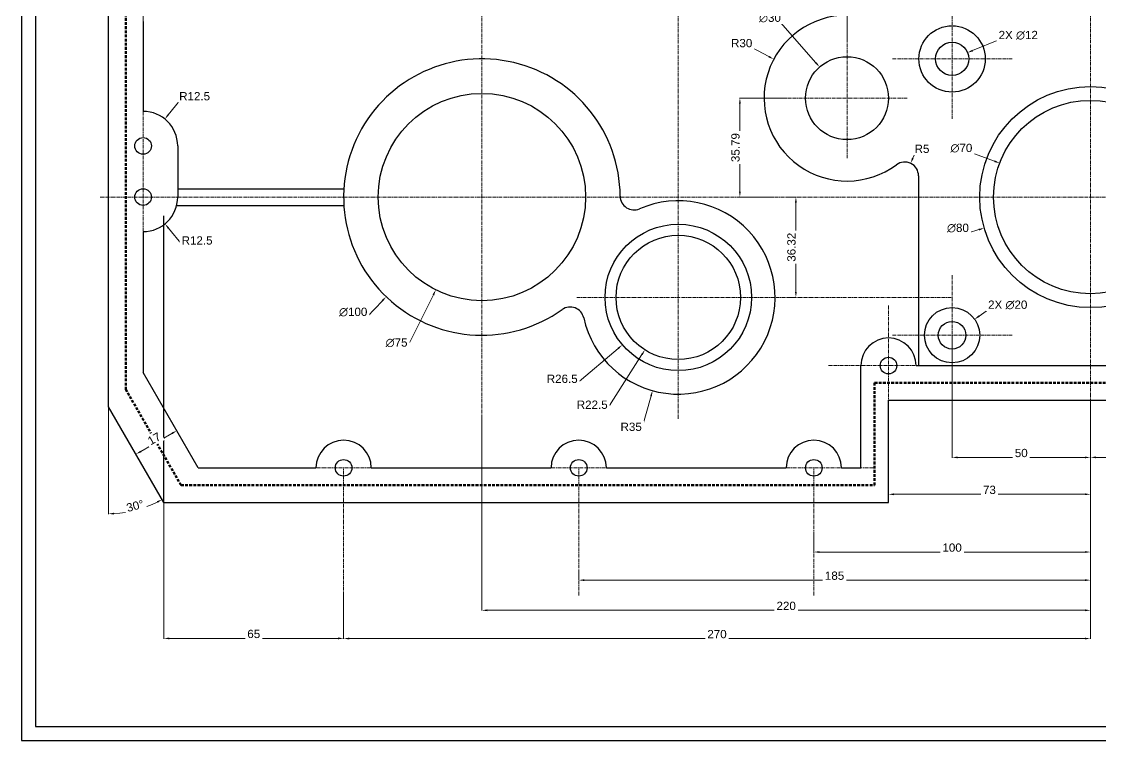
# Model space of a CAD drawing. Header units: millimetres. Extents: x -506 to 104, y -123 to 287.
# Drawn here: x -506.4 to -116.4, y -123.1 to 137 of the extents above; entities that cross this region are included whole.
import ezdxf

# ---------------------------------------------------------------- set-up
doc = ezdxf.new("R2010")
doc.units = ezdxf.units.MM
doc.header["$MEASUREMENT"] = 0
doc.linetypes.add('CENTER', pattern=[2, 1.25, -0.25, 0.25, -0.25])
doc.linetypes.add('HIDDEN', pattern=[0.375, 0.25, -0.125])
for name, color, linetype, lineweight in [('AM_5', 3, 'Continuous', 15), ('centerline', 1, 'CENTER', 15), ('hidden line', 4, 'HIDDEN', 200)]:
    doc.layers.add(name, color=color, linetype=linetype, lineweight=lineweight)
doc.layers.add('Reference line', color=52, linetype='Continuous')
doc.styles.get("Standard").update_dxf_attribs({"font": 'arial.ttf'})
doc.dimstyles.new('AM_ANSI$0', dxfattribs={"dimtxt": 3, "dimasz": 2, "dimexe": 0.1, "dimexo": 0.05, "dimgap": 0.06, "dimtad": 1, "dimtoh": 1, "dimdec": 3, "dimzin": 9, "dimdsep": 46, "dimtxsty": 'Standard', "dimcen": 0, "dimclrd": 256, "dimclre": 256, "dimclrt": 256, "dimadec": 0, "dimazin": 2, "dimtp": 0.1, "dimtm": 0.1, "dimtfac": 0.71, "dimtdec": 3, "dimtofl": 0, "dimtmove": 0, "dimatfit": 3, "dimfxl": 1, "dimtfill": 1, "dimtolj": 1, "dimtzin": 7, "dimlwd": -1, "dimlwe": -1, "dimarcsym": 1})
doc.dimstyles.new('AM_ANSI$2', dxfattribs={"dimtxt": 3, "dimasz": 2, "dimexe": 0.1, "dimexo": 0.05, "dimgap": 0.06, "dimtad": 1, "dimtoh": 1, "dimdec": 3, "dimzin": 9, "dimdsep": 46, "dimtxsty": 'Standard', "dimcen": 0, "dimclrd": 256, "dimclre": 256, "dimclrt": 256, "dimadec": 0, "dimazin": 2, "dimtp": 0.1, "dimtm": 0.1, "dimtfac": 0.71, "dimtdec": 3, "dimtofl": 0, "dimtmove": 0, "dimatfit": 3, "dimfxl": 1, "dimtfill": 1, "dimtolj": 1, "dimtzin": 7, "dimlwd": -1, "dimlwe": -1, "dimarcsym": 1})
doc.dimstyles.new('AM_ANSI$3', dxfattribs={"dimtxt": 3, "dimasz": 2, "dimexe": 0.1, "dimexo": 0.05, "dimgap": 0.06, "dimtad": 1, "dimtoh": 1, "dimdec": 3, "dimzin": 9, "dimdsep": 46, "dimtxsty": 'Standard', "dimcen": 0, "dimclrd": 256, "dimclre": 256, "dimclrt": 256, "dimadec": 0, "dimazin": 2, "dimtp": 0.1, "dimtm": 0.1, "dimtfac": 0.71, "dimtdec": 3, "dimtofl": 0, "dimtmove": 0, "dimatfit": 0, "dimfxl": 1, "dimtfill": 1, "dimtolj": 1, "dimtzin": 7, "dimlwd": -1, "dimlwe": -1, "dimarcsym": 1})
doc.dimstyles.new('AM_ANSI$4', dxfattribs={"dimtxt": 3, "dimasz": 2, "dimexe": 0.1, "dimexo": 0.05, "dimgap": 0.06, "dimtad": 1, "dimtoh": 1, "dimdec": 3, "dimzin": 9, "dimdsep": 46, "dimtxsty": 'Standard', "dimcen": 0, "dimclrd": 256, "dimclre": 256, "dimclrt": 256, "dimadec": 0, "dimazin": 2, "dimtp": 0.1, "dimtm": 0.1, "dimtfac": 0.71, "dimtdec": 3, "dimtofl": 0, "dimtmove": 0, "dimatfit": 0, "dimfxl": 1, "dimtfill": 1, "dimtolj": 1, "dimtzin": 7, "dimlwd": -1, "dimlwe": -1, "dimarcsym": 1})

# ---------------------------------------------------------------- blocks, each defined once
blk = doc.blocks.new('*D5')
at = {"layer": 'AM_5', "transparency": 16777216}
for p, q in [((-462.5, 131.86), (-462.5, 235.81)), ((-122, 235.71), (-460.5, 235.71)), ((-120, 198.09), (-120, 235.81))]:
    blk.add_line(p, q, dxfattribs=at)
for points in [[(-460.5, 236.04), (-460.5, 235.38), (-462.5, 235.71)], [(-122, 236.04), (-122, 235.38), (-120, 235.71)]]:
    blk.add_solid(points, dxfattribs=at)
at = {"layer": 'Defpoints', "color": 0, "transparency": 16777216}
for p in [(-462.5, 235.71), (-120, 198.04), (-462.5, 131.81)]:
    blk.add_point(p, dxfattribs=at)
at = {"layer": 'AM_5', "transparency": 16777216, "insert": (-291.25, 237.3), "char_height": 3, "attachment_point": 5, "bg_fill": 3, "box_fill_scale": 1.25, "bg_fill_color": 256, "bg_fill_true_color": 13158600, "bg_fill_transparency": 0}
blk.add_mtext('\\A1;342.5', dxfattribs=at)
blk = doc.blocks.new('*D6')
at = {"layer": 'AM_5', "transparency": 16777216}
for p, q in [((-390, -70.79), (-390, -86.38)), ((-120, -70.79), (-120, -86.38)), ((-122, -86.28), (-388, -86.28))]:
    blk.add_line(p, q, dxfattribs=at)
for points in [[(-388, -85.95), (-388, -86.61), (-390, -86.28)], [(-122, -85.95), (-122, -86.61), (-120, -86.28)]]:
    blk.add_solid(points, dxfattribs=at)
at = {"layer": 'Defpoints', "color": 0, "transparency": 16777216}
for p in [(-390, -70.74), (-120, -70.74), (-390, -86.28)]:
    blk.add_point(p, dxfattribs=at)
at = {"layer": 'AM_5', "transparency": 16777216, "insert": (-255, -84.69), "char_height": 3, "attachment_point": 5, "bg_fill": 3, "box_fill_scale": 1.25, "bg_fill_color": 256, "bg_fill_true_color": 13158600, "bg_fill_transparency": 0}
blk.add_mtext('\\A1;270', dxfattribs=at)
blk = doc.blocks.new('*D7')
at = {"layer": 'AM_5', "transparency": 16777216}
for p, q in [((-455, -37.05), (-455, -86.32)), ((-390, -70.79), (-390, -86.32)), ((-392, -86.22), (-453, -86.22))]:
    blk.add_line(p, q, dxfattribs=at)
for points in [[(-453, -85.88), (-453, -86.55), (-455, -86.22)], [(-392, -85.88), (-392, -86.55), (-390, -86.22)]]:
    blk.add_solid(points, dxfattribs=at)
at = {"layer": 'Defpoints', "color": 0, "transparency": 16777216}
for p in [(-455, -37), (-390, -70.74), (-455, -86.22)]:
    blk.add_point(p, dxfattribs=at)
at = {"layer": 'AM_5', "transparency": 16777216, "insert": (-422.5, -84.62), "char_height": 3, "attachment_point": 5, "bg_fill": 3, "box_fill_scale": 1.25, "bg_fill_color": 256, "bg_fill_true_color": 13158600, "bg_fill_transparency": 0}
blk.add_mtext('\\A1;65', dxfattribs=at)
blk = doc.blocks.new('*D15')
at = {"layer": 'AM_5', "transparency": 16777216}
for p, q in [((-70, 23.45), (-70, -20.8)), ((-120, -4.03), (-120, -20.8)), ((-118, -20.7), (-72, -20.7))]:
    blk.add_line(p, q, dxfattribs=at)
for points in [[(-118, -20.37), (-118, -21.03), (-120, -20.7)], [(-72, -20.37), (-72, -21.03), (-70, -20.7)]]:
    blk.add_solid(points, dxfattribs=at)
at = {"layer": 'Defpoints', "color": 0, "transparency": 16777216}
for p in [(-70, 23.5), (-120, -3.98), (-70, -20.7)]:
    blk.add_point(p, dxfattribs=at)
at = {"layer": 'AM_5', "transparency": 16777216, "insert": (-95, -19.11), "char_height": 3, "attachment_point": 5, "bg_fill": 3, "box_fill_scale": 1.25, "bg_fill_color": 256, "bg_fill_true_color": 13158600, "bg_fill_transparency": 0}
blk.add_mtext('\\A1;50 ', dxfattribs=at)
blk = doc.blocks.new('*D16')
at = {"layer": 'AM_5', "transparency": 16777216}
for p, q in [((-170, 23.45), (-170, -20.83)), ((-120, -0.05), (-120, -20.83)), ((-122, -20.73), (-168, -20.73))]:
    blk.add_line(p, q, dxfattribs=at)
for points in [[(-168, -20.4), (-168, -21.06), (-170, -20.73)], [(-122, -20.4), (-122, -21.06), (-120, -20.73)]]:
    blk.add_solid(points, dxfattribs=at)
at = {"layer": 'Defpoints', "color": 0, "transparency": 16777216}
for p in [(-170, 23.5), (-120, 0), (-170, -20.73)]:
    blk.add_point(p, dxfattribs=at)
at = {"layer": 'AM_5', "transparency": 16777216, "insert": (-145, -19.14), "char_height": 3, "attachment_point": 5, "bg_fill": 3, "box_fill_scale": 1.25, "bg_fill_color": 256, "bg_fill_true_color": 13158600, "bg_fill_transparency": 0}
blk.add_mtext('\\A1;50', dxfattribs=at)
blk = doc.blocks.new('*D17')
at = {"layer": 'AM_5', "transparency": 16777216}
for p, q in [((-120, -40.71), (-120, -55.06)), ((-220, -47.67), (-220, -55.06)), ((-122, -54.96), (-218, -54.96))]:
    blk.add_line(p, q, dxfattribs=at)
for points in [[(-218, -54.62), (-218, -55.29), (-220, -54.96)], [(-122, -54.62), (-122, -55.29), (-120, -54.96)]]:
    blk.add_solid(points, dxfattribs=at)
at = {"layer": 'Defpoints', "color": 0, "transparency": 16777216}
for p in [(-120, -40.66), (-220, -47.62), (-220, -54.96)]:
    blk.add_point(p, dxfattribs=at)
at = {"layer": 'AM_5', "transparency": 16777216, "insert": (-170, -53.37), "char_height": 3, "attachment_point": 5, "bg_fill": 3, "box_fill_scale": 1.25, "bg_fill_color": 256, "bg_fill_true_color": 13158600, "bg_fill_transparency": 0}
blk.add_mtext('\\A1;100', dxfattribs=at)
blk = doc.blocks.new('*D18')
at = {"layer": 'AM_5', "transparency": 16777216}
for p, q in [((-193, -36.49), (-193, -33.97)), ((-122, -34.07), (-191, -34.07)), ((-120, -36.49), (-120, -33.97))]:
    blk.add_line(p, q, dxfattribs=at)
for points in [[(-191, -33.74), (-191, -34.4), (-193, -34.07)], [(-122, -33.74), (-122, -34.4), (-120, -34.07)]]:
    blk.add_solid(points, dxfattribs=at)
at = {"layer": 'Defpoints', "color": 0, "transparency": 16777216}
for p in [(-193, -34.07), (-193, -36.54), (-120, -36.54)]:
    blk.add_point(p, dxfattribs=at)
at = {"layer": 'AM_5', "transparency": 16777216, "insert": (-156.5, -32.48), "char_height": 3, "attachment_point": 5, "bg_fill": 3, "box_fill_scale": 1.25, "bg_fill_color": 256, "bg_fill_true_color": 13158600, "bg_fill_transparency": 0}
blk.add_mtext('\\A1;73', dxfattribs=at)
blk = doc.blocks.new('*D19')
at = {"layer": 'AM_5', "transparency": 16777216}
for p, q in [((-305, -61.89), (-305, -65.24)), ((-120, -61.89), (-120, -65.24)), ((-122, -65.14), (-303, -65.14))]:
    blk.add_line(p, q, dxfattribs=at)
for points in [[(-303, -64.8), (-303, -65.47), (-305, -65.14)], [(-122, -64.8), (-122, -65.47), (-120, -65.14)]]:
    blk.add_solid(points, dxfattribs=at)
at = {"layer": 'Defpoints', "color": 0, "transparency": 16777216}
for p in [(-305, -61.84), (-120, -61.84), (-305, -65.14)]:
    blk.add_point(p, dxfattribs=at)
at = {"layer": 'AM_5', "transparency": 16777216, "insert": (-212.5, -63.54), "char_height": 3, "attachment_point": 5, "bg_fill": 3, "box_fill_scale": 1.25, "bg_fill_color": 256, "bg_fill_true_color": 13158600, "bg_fill_transparency": 0}
blk.add_mtext('\\A1;185', dxfattribs=at)
blk = doc.blocks.new('*D22')
at = {"layer": 'AM_5', "transparency": 16777216}
for p, q in [((-208, 131.05), (-208, 205.17)), ((-122, 205.07), (-206, 205.07)), ((-120, 192.89), (-120, 205.17))]:
    blk.add_line(p, q, dxfattribs=at)
for points in [[(-206, 205.4), (-206, 204.73), (-208, 205.07)], [(-122, 205.4), (-122, 204.73), (-120, 205.07)]]:
    blk.add_solid(points, dxfattribs=at)
at = {"layer": 'Defpoints', "color": 0, "transparency": 16777216}
for p in [(-208, 205.07), (-120, 192.84), (-208, 131)]:
    blk.add_point(p, dxfattribs=at)
at = {"layer": 'AM_5', "transparency": 16777216, "insert": (-164, 206.66), "char_height": 3, "attachment_point": 5, "bg_fill": 3, "box_fill_scale": 1.25, "bg_fill_color": 256, "bg_fill_true_color": 13158600, "bg_fill_transparency": 0}
blk.add_mtext('\\A1;88', dxfattribs=at)
blk = doc.blocks.new('*D25')
at = {"layer": 'AM_5', "transparency": 16777216}
for p, q in [((-229.76, 109.29), (-246.83, 109.29)), ((-246.73, 107.29), (-246.73, 75.5)), ((-234.21, 73.5), (-246.83, 73.5))]:
    blk.add_line(p, q, dxfattribs=at)
for points in [[(-247.06, 107.29), (-246.39, 107.29), (-246.73, 109.29)], [(-247.06, 75.5), (-246.39, 75.5), (-246.73, 73.5)]]:
    blk.add_solid(points, dxfattribs=at)
at = {"layer": 'Defpoints', "color": 0, "transparency": 16777216}
for p in [(-229.71, 109.29), (-246.73, 73.5), (-234.16, 73.5)]:
    blk.add_point(p, dxfattribs=at)
at = {"layer": 'AM_5', "transparency": 16777216, "insert": (-248.32, 91.4), "char_height": 3, "attachment_point": 5, "rotation": 90, "bg_fill": 3, "box_fill_scale": 1.25, "bg_fill_color": 256, "bg_fill_true_color": 13158600, "bg_fill_transparency": 0}
blk.add_mtext('\\A1;35.79', dxfattribs=at)
blk = doc.blocks.new('*D26')
at = {"layer": 'AM_5', "transparency": 16777216}
for p, q in [((-228.7, 73.5), (-226.38, 73.5)), ((-226.48, 39.18), (-226.48, 71.5)), ((-228.7, 37.18), (-226.38, 37.18))]:
    blk.add_line(p, q, dxfattribs=at)
for points in [[(-226.82, 71.5), (-226.15, 71.5), (-226.48, 73.5)], [(-226.82, 39.18), (-226.15, 39.18), (-226.48, 37.18)]]:
    blk.add_solid(points, dxfattribs=at)
at = {"layer": 'Defpoints', "color": 0, "transparency": 16777216}
for p in [(-228.75, 73.5), (-226.48, 73.5), (-228.75, 37.18)]:
    blk.add_point(p, dxfattribs=at)
at = {"layer": 'AM_5', "transparency": 16777216, "insert": (-228.08, 55.34), "char_height": 3, "attachment_point": 5, "rotation": 90, "bg_fill": 3, "box_fill_scale": 1.25, "bg_fill_color": 256, "bg_fill_true_color": 13158600, "bg_fill_transparency": 0}
blk.add_mtext('\\A1;36.32', dxfattribs=at)
blk = doc.blocks.new('*D27')
at = {"layer": 'AM_5', "transparency": 16777216}
for p, q in [((-340, -6.78), (-340, -76.15)), ((-120, -6.78), (-120, -76.15)), ((-338, -76.05), (-122, -76.05))]:
    blk.add_line(p, q, dxfattribs=at)
for points in [[(-338, -75.72), (-338, -76.39), (-340, -76.05)], [(-122, -75.72), (-122, -76.39), (-120, -76.05)]]:
    blk.add_solid(points, dxfattribs=at)
at = {"layer": 'Defpoints', "color": 0, "transparency": 16777216}
for p in [(-340, -6.73), (-120, -6.73), (-120, -76.05)]:
    blk.add_point(p, dxfattribs=at)
at = {"layer": 'AM_5', "transparency": 16777216, "insert": (-230, -74.46), "char_height": 3, "attachment_point": 5, "bg_fill": 3, "box_fill_scale": 1.25, "bg_fill_color": 256, "bg_fill_true_color": 13158600, "bg_fill_transparency": 0}
blk.add_mtext('\\A1;220', dxfattribs=at)
blk = doc.blocks.new('*D28')
at = {"layer": 'AM_5', "transparency": 16777216}
blk.add_line((-475, -2.41), (-475, -41.22), dxfattribs=at)
blk.add_arc((-475, -2.36), 38.76, 272.9568, 297.0432, dxfattribs=at)
for points in [[(-457.54, -36.59), (-457.22, -37.17), (-455.62, -35.93)], [(-472.99, -41.4), (-473.01, -40.73), (-475, -41.12)]]:
    blk.add_solid(points, dxfattribs=at)
at = {"layer": 'Defpoints', "color": 0, "transparency": 16777216}
for p in [(-475, 149.36), (-475, -2.36), (-475, -2.36), (-455, -37)]:
    blk.add_point(p, dxfattribs=at)
at = {"layer": 'AM_5', "transparency": 16777216, "insert": (-465.38, -38.26), "char_height": 3, "attachment_point": 5, "rotation": 15, "bg_fill": 3, "box_fill_scale": 1.25, "bg_fill_color": 256, "bg_fill_true_color": 13158600, "bg_fill_transparency": 0}
blk.add_mtext('\\A1;30°', dxfattribs=at)
at = {"layer": 'Defpoints', "color": 0, "transparency": 16777216}
blk.add_point((-468.27, -40.53), dxfattribs=at)
blk = doc.blocks.new('*D29')
at = {"layer": 'AM_5', "transparency": 16777216}
for p, q in [((-448.82, -13.71), (-450.4, -10.97)), ((-463.34, -18.55), (-452.08, -12.05)), ((-463.54, -22.21), (-465.12, -19.47))]:
    blk.add_line(p, q, dxfattribs=at)
for points in [[(-452.25, -11.76), (-451.92, -12.34), (-450.35, -11.05)], [(-463.51, -18.26), (-463.17, -18.84), (-465.07, -19.55)]]:
    blk.add_solid(points, dxfattribs=at)
at = {"layer": 'Defpoints', "color": 0, "transparency": 16777216}
for p in [(-450.35, -11.05), (-448.79, -13.75), (-463.51, -22.25)]:
    blk.add_point(p, dxfattribs=at)
at = {"layer": 'AM_5', "transparency": 16777216, "insert": (-458.5, -13.95), "char_height": 3, "attachment_point": 5, "rotation": 30, "bg_fill": 3, "box_fill_scale": 1.25, "bg_fill_color": 256, "bg_fill_true_color": 13158600, "bg_fill_transparency": 0}
blk.add_mtext('\\A1;17', dxfattribs=at)
blk = doc.blocks.new('*D32')
at = {"layer": 'AM_5', "transparency": 16777216}
for p, q in [((-453.4, 103.29), (-449.28, 108.39)), ((-449.28, 108.39), (-438.54, 108.39))]:
    blk.add_line(p, q, dxfattribs=at)
blk.add_solid([(-453.66, 103.5), (-453.14, 103.08), (-454.65, 101.73)], dxfattribs=at)
at = {"layer": 'Defpoints', "color": 0, "transparency": 16777216}
for p in [(-454.65, 101.73), (-462.5, 92)]:
    blk.add_point(p, dxfattribs=at)
at = {"layer": 'AM_5', "transparency": 16777216, "insert": (-443.88, 109.98), "char_height": 3, "attachment_point": 5, "bg_fill": 3, "box_fill_scale": 1.25, "bg_fill_color": 256, "bg_fill_true_color": 13158600, "bg_fill_transparency": 0}
blk.add_mtext('\\A1;R12.5', dxfattribs=at)
blk = doc.blocks.new('*D33')
at = {"layer": 'AM_5', "transparency": 16777216}
for p, q in [((-453.34, 62.26), (-448.39, 56.19)), ((-448.39, 56.19), (-437.64, 56.19))]:
    blk.add_line(p, q, dxfattribs=at)
blk.add_solid([(-453.08, 62.47), (-453.6, 62.05), (-454.6, 63.81)], dxfattribs=at)
at = {"layer": 'Defpoints', "color": 0, "transparency": 16777216}
for p in [(-462.5, 73.5), (-454.6, 63.81)]:
    blk.add_point(p, dxfattribs=at)
at = {"layer": 'AM_5', "transparency": 16777216, "insert": (-442.99, 57.78), "char_height": 3, "attachment_point": 5, "bg_fill": 3, "box_fill_scale": 1.25, "bg_fill_color": 256, "bg_fill_true_color": 13158600, "bg_fill_transparency": 0}
blk.add_mtext('\\A1;R12.5', dxfattribs=at)
blk = doc.blocks.new('*D34')
at = {"layer": 'AM_5', "transparency": 16777216}
for p, q in [((-376, 35.98), (-381.54, 30.2)), ((-381.54, 30.2), (-391.49, 30.2))]:
    blk.add_line(p, q, dxfattribs=at)
blk.add_solid([(-376.24, 36.21), (-375.76, 35.75), (-374.62, 37.42)], dxfattribs=at)
at = {"layer": 'Defpoints', "color": 0, "transparency": 16777216}
for p in [(-305.38, 109.58), (-374.62, 37.42)]:
    blk.add_point(p, dxfattribs=at)
at = {"layer": 'AM_5', "transparency": 16777216, "insert": (-386.55, 31.87), "char_height": 3, "attachment_point": 5, "bg_fill": 3, "box_fill_scale": 1.25, "bg_fill_color": 256, "bg_fill_true_color": 13158600, "bg_fill_transparency": 0}
blk.add_mtext('\\A1;∅100', dxfattribs=at)
blk = doc.blocks.new('*D35')
at = {"layer": 'AM_5', "transparency": 16777216}
for p, q in [((-357.56, 38.12), (-367.01, 19.08)), ((-367.01, 19.08), (-374.65, 19.08))]:
    blk.add_line(p, q, dxfattribs=at)
blk.add_solid([(-357.86, 38.27), (-357.26, 37.97), (-356.67, 39.91)], dxfattribs=at)
at = {"layer": 'Defpoints', "color": 0, "transparency": 16777216}
for p in [(-323.33, 107.09), (-356.67, 39.91)]:
    blk.add_point(p, dxfattribs=at)
at = {"layer": 'AM_5', "transparency": 16777216, "insert": (-370.86, 20.76), "char_height": 3, "attachment_point": 5, "bg_fill": 3, "box_fill_scale": 1.25, "bg_fill_color": 256, "bg_fill_true_color": 13158600, "bg_fill_transparency": 0}
blk.add_mtext('\\A1;∅75', dxfattribs=at)
blk = doc.blocks.new('*D36')
at = {"layer": 'AM_5', "transparency": 16777216}
for p, q in [((-290.72, 18.73), (-305.57, 6.12)), ((-305.57, 6.12), (-316.32, 6.12))]:
    blk.add_line(p, q, dxfattribs=at)
blk.add_solid([(-290.94, 18.98), (-290.51, 18.48), (-289.2, 20.02)], dxfattribs=at)
at = {"layer": 'Defpoints', "color": 0, "transparency": 16777216}
for p in [(-269, 37.18), (-289.2, 20.02)]:
    blk.add_point(p, dxfattribs=at)
at = {"layer": 'AM_5', "transparency": 16777216, "insert": (-310.97, 7.71), "char_height": 3, "attachment_point": 5, "bg_fill": 3, "box_fill_scale": 1.25, "bg_fill_color": 256, "bg_fill_true_color": 13158600, "bg_fill_transparency": 0}
blk.add_mtext('\\A1;R26.5', dxfattribs=at)
blk = doc.blocks.new('*D37')
at = {"layer": 'AM_5', "transparency": 16777216}
for p, q in [((-282.15, 16.51), (-294.72, -3.26)), ((-294.72, -3.26), (-305.46, -3.26))]:
    blk.add_line(p, q, dxfattribs=at)
blk.add_solid([(-282.43, 16.69), (-281.87, 16.33), (-281.07, 18.19)], dxfattribs=at)
at = {"layer": 'Defpoints', "color": 0, "transparency": 16777216}
for p in [(-269, 37.18), (-281.07, 18.19)]:
    blk.add_point(p, dxfattribs=at)
at = {"layer": 'AM_5', "transparency": 16777216, "insert": (-300.12, -1.67), "char_height": 3, "attachment_point": 5, "bg_fill": 3, "box_fill_scale": 1.25, "bg_fill_color": 256, "bg_fill_true_color": 13158600, "bg_fill_transparency": 0}
blk.add_mtext('\\A1;R22.5', dxfattribs=at)
blk = doc.blocks.new('*D38')
at = {"layer": 'AM_5', "transparency": 16777216}
for p, q in [((-278.86, 1.52), (-282.38, -11.25)), ((-282.38, -11.25), (-289.64, -11.25))]:
    blk.add_line(p, q, dxfattribs=at)
blk.add_solid([(-279.18, 1.61), (-278.53, 1.43), (-278.32, 3.44)], dxfattribs=at)
at = {"layer": 'Defpoints', "color": 0, "transparency": 16777216}
for p in [(-269, 37.18), (-278.32, 3.44)]:
    blk.add_point(p, dxfattribs=at)
at = {"layer": 'AM_5', "transparency": 16777216, "insert": (-286.04, -9.66), "char_height": 3, "attachment_point": 5, "bg_fill": 3, "box_fill_scale": 1.25, "bg_fill_color": 256, "bg_fill_true_color": 13158600, "bg_fill_transparency": 0}
blk.add_mtext('\\A1;R35', dxfattribs=at)
blk = doc.blocks.new('*D40')
at = {"layer": 'AM_5', "transparency": 16777216}
for p, q in [((-162.59, 126.51), (-153.08, 130.37)), ((-153.08, 130.37), (-139.16, 130.37))]:
    blk.add_line(p, q, dxfattribs=at)
blk.add_solid([(-162.71, 126.82), (-162.46, 126.2), (-164.44, 125.76)], dxfattribs=at)
at = {"layer": 'Defpoints', "color": 0, "transparency": 16777216}
for p in [(-164.44, 125.76), (-175.56, 121.24)]:
    blk.add_point(p, dxfattribs=at)
at = {"layer": 'AM_5', "transparency": 16777216, "insert": (-146.09, 132.04), "char_height": 3, "attachment_point": 5, "bg_fill": 3, "box_fill_scale": 1.25, "bg_fill_color": 256, "bg_fill_true_color": 13158600, "bg_fill_transparency": 0}
blk.add_mtext('\\A1;2X ∅12', dxfattribs=at)
blk = doc.blocks.new('*D41')
at = {"layer": 'AM_5', "transparency": 16777216}
for p, q in [((-160.21, 30.43), (-156.9, 32.77)), ((-156.9, 32.77), (-142.95, 32.77))]:
    blk.add_line(p, q, dxfattribs=at)
blk.add_solid([(-160.4, 30.71), (-160.01, 30.16), (-161.84, 29.28)], dxfattribs=at)
at = {"layer": 'Defpoints', "color": 0, "transparency": 16777216}
for p in [(-161.84, 29.28), (-178.16, 17.72)]:
    blk.add_point(p, dxfattribs=at)
at = {"layer": 'AM_5', "transparency": 16777216, "insert": (-149.89, 34.45), "char_height": 3, "attachment_point": 5, "bg_fill": 3, "box_fill_scale": 1.25, "bg_fill_color": 256, "bg_fill_true_color": 13158600, "bg_fill_transparency": 0}
blk.add_mtext('\\A1;2X ∅20', dxfattribs=at)
blk = doc.blocks.new('*D43')
at = {"layer": 'AM_5', "transparency": 16777216}
for p, q in [((-164.06, 60.6), (-171.67, 60.6)), ((-160.31, 61.7), (-164.06, 60.6))]:
    blk.add_line(p, q, dxfattribs=at)
blk.add_solid([(-160.4, 62.02), (-160.21, 61.38), (-158.39, 62.26)], dxfattribs=at)
at = {"layer": 'Defpoints', "color": 0, "transparency": 16777216}
for p in [(-81.61, 84.74), (-158.39, 62.26)]:
    blk.add_point(p, dxfattribs=at)
at = {"layer": 'AM_5', "transparency": 16777216, "insert": (-167.89, 62.27), "char_height": 3, "attachment_point": 5, "bg_fill": 3, "box_fill_scale": 1.25, "bg_fill_color": 256, "bg_fill_true_color": 13158600, "bg_fill_transparency": 0}
blk.add_mtext('\\A1;∅80', dxfattribs=at)
blk = doc.blocks.new('*D44')
at = {"layer": 'AM_5', "transparency": 16777216}
for p, q in [((-162.81, 89.52), (-170.42, 89.52)), ((-154.65, 86.46), (-162.81, 89.52))]:
    blk.add_line(p, q, dxfattribs=at)
blk.add_solid([(-154.54, 86.78), (-154.77, 86.15), (-152.78, 85.76)], dxfattribs=at)
at = {"layer": 'Defpoints', "color": 0, "transparency": 16777216}
for p in [(-152.78, 85.76), (-87.22, 61.24)]:
    blk.add_point(p, dxfattribs=at)
at = {"layer": 'AM_5', "transparency": 16777216, "insert": (-166.64, 91.19), "char_height": 3, "attachment_point": 5, "bg_fill": 3, "box_fill_scale": 1.25, "bg_fill_color": 256, "bg_fill_true_color": 13158600, "bg_fill_transparency": 0}
blk.add_mtext('\\A1;∅70', dxfattribs=at)
blk = doc.blocks.new('*D48')
at = {"layer": 'AM_5', "transparency": 16777216}
for p, q in [((-184.2, 87.54), (-183.37, 89.36)), ((-183.37, 89.36), (-178.45, 89.36))]:
    blk.add_line(p, q, dxfattribs=at)
blk.add_solid([(-184.51, 87.68), (-183.9, 87.4), (-185.04, 85.72)], dxfattribs=at)
at = {"layer": 'Defpoints', "color": 0, "transparency": 16777216}
for p in [(-185.04, 85.72), (-187.14, 81.19)]:
    blk.add_point(p, dxfattribs=at)
at = {"layer": 'AM_5', "transparency": 16777216, "insert": (-180.88, 90.94), "char_height": 3, "attachment_point": 5, "bg_fill": 3, "box_fill_scale": 1.25, "bg_fill_color": 256, "bg_fill_true_color": 13158600, "bg_fill_transparency": 0}
blk.add_mtext('\\A1;R5', dxfattribs=at)
blk = doc.blocks.new('*D49')
at = {"layer": 'AM_5', "transparency": 16777216}
for p, q in [((-242.44, 127.6), (-249.66, 127.6)), ((-236.25, 124.31), (-242.44, 127.6))]:
    blk.add_line(p, q, dxfattribs=at)
blk.add_solid([(-236.1, 124.61), (-236.41, 124.02), (-234.49, 123.37)], dxfattribs=at)
at = {"layer": 'Defpoints', "color": 0, "transparency": 16777216}
for p in [(-234.49, 123.37), (-208, 109.29)]:
    blk.add_point(p, dxfattribs=at)
at = {"layer": 'AM_5', "transparency": 16777216, "insert": (-246.08, 129.19), "char_height": 3, "attachment_point": 5, "bg_fill": 3, "box_fill_scale": 1.25, "bg_fill_color": 256, "bg_fill_true_color": 13158600, "bg_fill_transparency": 0}
blk.add_mtext('\\A1;R30', dxfattribs=at)
blk = doc.blocks.new('*D53')
at = {"layer": 'AM_5', "transparency": 16777216}
for p, q in [((-232.02, 136.62), (-239.63, 136.62)), ((-219.22, 122.06), (-232.02, 136.62))]:
    blk.add_line(p, q, dxfattribs=at)
blk.add_solid([(-218.97, 122.28), (-219.47, 121.84), (-217.9, 120.56)], dxfattribs=at)
at = {"layer": 'Defpoints', "color": 0, "transparency": 16777216}
for p in [(-217.9, 120.56), (-198.1, 98.02)]:
    blk.add_point(p, dxfattribs=at)
at = {"layer": 'AM_5', "transparency": 16777216, "insert": (-235.85, 138.3), "char_height": 3, "attachment_point": 5, "bg_fill": 3, "box_fill_scale": 1.25, "bg_fill_color": 256, "bg_fill_true_color": 13158600, "bg_fill_transparency": 0}
blk.add_mtext('\\A1;∅30', dxfattribs=at)

msp = doc.modelspace()

# ---------------------------------------------------------------- linework, layer by layer
for p, q in [((-475, -2.359), (-475, 149.359)), ((-462.5, 137.0096), (-462.5, 104.5)), ((-450, 92), (-450, 73.5)), ((-182.14, 81.1855), (-182.14, 12.5)), ((-450, 76.5), (-389.9099, 76.5)), ((-450.3653, 70.5), (-389.9099, 70.5)), ((-462.5, 61), (-462.5, 9.9904)), ((-203, -24.5), (-203, 12.5)), ((-183, 12.5), (-43, 12.5)), ((-442.587, -24.5), (-462.5, 9.9904)), ((-193, -37), (-193, 0)), ((-193, 0), (0, 0)), ((-455, -37), (-475, -2.359)), ((-442.587, -24.5), (-400, -24.5)), ((-380, -24.5), (-315, -24.5)), ((-295, -24.5), (-230, -24.5)), ((-210, -24.5), (-203, -24.5)), ((-455, -37), (-193, -37))]:
    msp.add_line(p, q)
for centre, radius in [((-170, 123.5), 12), ((-170, 123.5), 6), ((-208, 109.29), 15), ((-120, 73.5), 40), ((-340, 73.5), 37.5), ((-120, 73.5), 35), ((-462.5, 92), 3), ((-462.5, 73.5), 3), ((-269, 37.18), 26.5), ((-269, 37.18), 22.5), ((-170, 23.5), 10), ((-170, 23.5), 5), ((-193, 12.5), 3), ((-390, -24.5), 3), ((-305, -24.5), 3), ((-220, -24.5), 3)]:
    msp.add_circle(centre, radius)
for centre, radius, start, end in [((-208, 109.29), 30, 90, 306.583953), ((-340, 73.5), 50, 0.354347, 305.461688), ((-462.5, 92), 12.5, 0, 90), ((-187.14, 81.1855), 5, 0, 126.583953), ((-462.5, 73.5), 12.5, 270, 0), ((-269, 37.18), 35, 192.236212, 113.579822), ((-285.0011, 73.8401), 5, 180.354347, 293.579822), ((-308.0913, 28.7023), 5, 12.236212, 125.461688), ((-193, 12.5), 10, 360, 180), ((-390, -24.5), 10, 0, 180), ((-305, -24.5), 10, 0, 180), ((-220, -24.5), 10, 0, 180)]:
    msp.add_arc(centre, radius, start, end)
at = {"layer": 'centerline'}
for p, q in [((-120, -70.7416), (-120, 198.0446)), ((-340, -6.7272), (-340, 153.7272)), ((-269, -6.7272), (-269, 153.7272)), ((-170, 101.7873), (-170, 145.2127)), ((-208, 87.5773), (-208, 131.0027)), ((-148.2873, 123.5), (-191.7127, 123.5)), ((-186.2873, 109.29), (-229.7127, 109.29)), ((-462.5, 104.5), (-462.5, 57.3311)), ((-478, 73.5), (0, 73.5)), ((-170, 45.2127), (-170, 1.7873)), ((-305.6364, 37.18), (-170, 37.18)), ((-193, 34.2127), (-193, -9.2127)), ((-148.2873, 23.5), (-191.7127, 23.5)), ((-214.7127, 12.5), (-171.2873, 12.5)), ((-411.7127, -24.5), (-368.2873, -24.5)), ((-390, -70.7416), (-390, -24.5)), ((-326.7127, -24.5), (-283.2873, -24.5)), ((-305, -70.7416), (-305, -24.5)), ((-241.7127, -24.5), (-198.2873, -24.5)), ((-220, -70.7416), (-220, -24.5))]:
    msp.add_line(p, q, dxfattribs=at)
at = {"layer": 'hidden line', "ltscale": 4}
for p, q in [((-468.75, 3.8157), (-468.75, 143.1843)), ((-198, 6.25), (-6.25, 6.25)), ((-198, -30.75), (-198, 6.25)), ((-448.7935, -30.75), (-468.75, 3.8157)), ((-448.7935, -30.75), (-198, -30.75))]:
    msp.add_line(p, q, dxfattribs=at)
at = {"layer": 'Reference line'}
msp.add_line((-455, -37), (-455, 66.7177), dxfattribs=at)

# ---------------------------------------------------------------- next in the draw order: dimensions: what is measured, and where the dimension line sits
at = {"layer": 'AM_5'}
for base, p1, p2, picture, middle in [((-462.5, 235.7114), (-120, 198.0446), (-462.5, 131.8135), '*D5', (-291.25, 237.3041)), ((-193, -34.0696), (-120, -36.544), (-193, -36.544), '*D18', (-156.5, -32.4769)), ((-305, -65.1364), (-120, -61.8373), (-305, -61.8373), '*D19', (-212.5, -63.5447))]:
    dim = msp.add_linear_dim(base=base, p1=p1, p2=p2, dimstyle='AM_ANSI$0', dxfattribs=at)
    dim.commit()
    dim.dimension.update_dxf_attribs({"geometry": picture, "text_midpoint": middle})
for p1, p2, picture, middle in [((-305.3847, 109.5802), (-374.6153, 37.4198), '*D34', (-386.5455, 30.1973)), ((-81.6122, 84.7417), (-158.3878, 62.2583), '*D43', (-167.8942, 60.5976))]:
    dim = msp.add_diameter_dim_2p(p1=p1, p2=p2, dimstyle='AM_ANSI$3', override={"dimpost": ''}, dxfattribs=at)
    dim.commit()
    dim.dimension.update_dxf_attribs({"geometry": picture, "text_midpoint": middle, "dimtype": 163})
dim = msp.add_linear_dim(base=(-246.7266, 73.5), p1=(-229.7127, 109.29), p2=(-234.1594, 73.5), angle=90, dimstyle='AM_ANSI$0', dxfattribs=at)
dim.commit()
dim.dimension.update_dxf_attribs({"geometry": '*D25', "text_midpoint": (-248.3194, 91.395)})
dim = msp.add_radius_dim(center=(-187.14, 81.1855), mpoint=(-185.0436, 85.7248), dimstyle='AM_ANSI$4', dxfattribs=at)
dim.commit()
dim.dimension.update_dxf_attribs({"geometry": '*D48', "text_midpoint": (-180.8763, 89.3562), "dimtype": 164})
dim = msp.add_linear_dim(base=(-70, -20.6993), p1=(-120, -3.9841), p2=(-70, 23.5), text='<> ', dimstyle='AM_ANSI$0', dxfattribs=at)
dim.commit()
dim.dimension.update_dxf_attribs({"geometry": '*D15', "text_midpoint": (-95, -19.1076)})
dim = msp.add_linear_dim(base=(-220, -54.9576), p1=(-120, -40.6614), p2=(-220, -47.6208), dimstyle='AM_ANSI$0', override={"dimpost": ''}, dxfattribs=at)
dim.commit()
dim.dimension.update_dxf_attribs({"geometry": '*D17', "text_midpoint": (-170, -53.3659)})
dim = msp.add_linear_dim(base=(-390, -86.2799), p1=(-120, -70.7416), p2=(-390, -70.7416), dimstyle='AM_ANSI$0', dxfattribs=at)
dim.commit()
dim.dimension.update_dxf_attribs({"geometry": '*D6', "text_midpoint": (-255, -86.2799), "dimtype": 160})

# ---------------------------------------------------------------- next in the draw order: dimensions: what is measured, and where the dimension line sits
for base, p1, p2, picture, middle in [((-208, 205.0683), (-120, 192.8396), (-208, 131.0027), '*D22', (-164, 206.66)), ((-170, -20.7293), (-120, 0), (-170, 23.5), '*D16', (-145, -19.1376))]:
    dim = msp.add_linear_dim(base=base, p1=p1, p2=p2, dimstyle='AM_ANSI$0', dxfattribs=at)
    dim.commit()
    dim.dimension.update_dxf_attribs({"geometry": picture, "text_midpoint": middle})
for p1, p2, picture, middle in [((-323.3291, 107.0906), (-356.6709, 39.9094), '*D35', (-370.859, 19.0829)), ((-87.219, 61.2359), (-152.781, 85.7641), '*D44', (-166.6441, 89.5157))]:
    dim = msp.add_diameter_dim_2p(p1=p1, p2=p2, dimstyle='AM_ANSI$3', dxfattribs=at)
    dim.commit()
    dim.dimension.update_dxf_attribs({"geometry": picture, "text_midpoint": middle, "dimtype": 163})
dim = msp.add_linear_dim(base=(-226.4847, 73.5), p1=(-228.7538, 37.18), p2=(-228.7538, 73.5), angle=90, dimstyle='AM_ANSI$0', dxfattribs=at)
dim.commit()
dim.dimension.update_dxf_attribs({"geometry": '*D26', "text_midpoint": (-228.0775, 55.34)})
dim = msp.add_radius_dim(center=(-269, 37.18), mpoint=(-289.1972, 20.0241), dimstyle='AM_ANSI$4', override={"dimpost": ''}, dxfattribs=at)
dim.commit()
dim.dimension.update_dxf_attribs({"geometry": '*D36', "text_midpoint": (-310.9729, 6.1169), "dimtype": 164})
dim = msp.add_linear_dim(base=(-455, -86.2161), p1=(-390, -70.7416), p2=(-455, -37), dimstyle='AM_ANSI$0', dxfattribs=at)
dim.commit()
dim.dimension.update_dxf_attribs({"geometry": '*D7', "text_midpoint": (-422.5, -86.2161), "dimtype": 160})

# ---------------------------------------------------------------- next in the draw order: dimensions: what is measured, and where the dimension line sits
dim = msp.add_angular_dim_2l(base=(-468.2694, -40.5299), line1=((-455, -37), (-475, -2.359)), line2=((-475, -2.359), (-475, 149.359)), dimstyle='AM_ANSI$2', override={"dimpost": ''}, dxfattribs=at)
dim.commit()
dim.dimension.update_dxf_attribs({"geometry": '*D28', "text_midpoint": (-465.3805, -38.2595)})
for p1, p2, picture, middle in [((-175.5593, 121.2431), (-164.4407, 125.7569), '*D40', (-146.0899, 130.3674)), ((-178.1622, 17.7225), (-161.8378, 29.2775), '*D41', (-149.8932, 32.7743))]:
    dim = msp.add_diameter_dim_2p(p1=p1, p2=p2, text='2X <>', dimstyle='AM_ANSI$3', override={"dimpost": ''}, dxfattribs=at)
    dim.commit()
    dim.dimension.update_dxf_attribs({"geometry": picture, "text_midpoint": middle, "dimtype": 163})
for center, mpoint, picture, middle in [((-208, 109.29), (-234.489, 123.3731), '*D49', (-246.0797, 127.6006)), ((-269, 37.18), (-281.0745, 18.1943), '*D37', (-300.1207, -3.2576))]:
    dim = msp.add_radius_dim(center=center, mpoint=mpoint, dimstyle='AM_ANSI$4', dxfattribs=at)
    dim.commit()
    dim.dimension.update_dxf_attribs({"geometry": picture, "text_midpoint": middle, "dimtype": 164})
dim = msp.add_linear_dim(base=(-120, -76.0523), p1=(-340, -6.7272), p2=(-120, -6.7272), dimstyle='AM_ANSI$0', dxfattribs=at)
dim.commit()
dim.dimension.update_dxf_attribs({"geometry": '*D27', "text_midpoint": (-230, -74.4606)})

# ---------------------------------------------------------------- next in the draw order: dimensions: what is measured, and where the dimension line sits
dim = msp.add_diameter_dim_2p(p1=(-198.0983, 98.0225), p2=(-217.9017, 120.5575), dimstyle='AM_ANSI$3', dxfattribs=at)
dim.commit()
dim.dimension.update_dxf_attribs({"geometry": '*D53', "text_midpoint": (-235.8525, 136.6197), "dimtype": 163})
for center, mpoint, picture, middle in [((-462.5, 92), (-454.6534, 101.7304), '*D32', (-443.8792, 108.3911)), ((-462.5, 73.5), (-454.6017, 63.8115), '*D33', (-442.9877, 56.193)), ((-269, 37.18), (-278.3229, 3.4445), '*D38', (-286.0403, -11.2536))]:
    dim = msp.add_radius_dim(center=center, mpoint=mpoint, dimstyle='AM_ANSI$4', dxfattribs=at)
    dim.commit()
    dim.dimension.update_dxf_attribs({"geometry": picture, "text_midpoint": middle, "dimtype": 164})
dim = msp.add_aligned_dim(p1=(-463.5132, -22.2547), p2=(-448.7908, -13.7547), distance=3.1206, dimstyle='AM_ANSI$0', override={"dimpost": ''}, dxfattribs=at)
dim.commit()
dim.dimension.update_dxf_attribs({"geometry": '*D29', "text_midpoint": (-458.4954, -13.9459)})

# ---------------------------------------------------------------- next in the draw order: linework, layer by layer
for points in [[(-506.4456, -123.1466), (103.5544, -123.1466), (103.5544, 286.8534), (-506.4456, 286.8534)], [(-501.4456, -118.1466), (98.5544, -118.1466), (98.5544, 281.8534), (-501.4456, 281.8534)]]:
    msp.add_lwpolyline(points, close=True)

doc.saveas('drawing.dxf')
